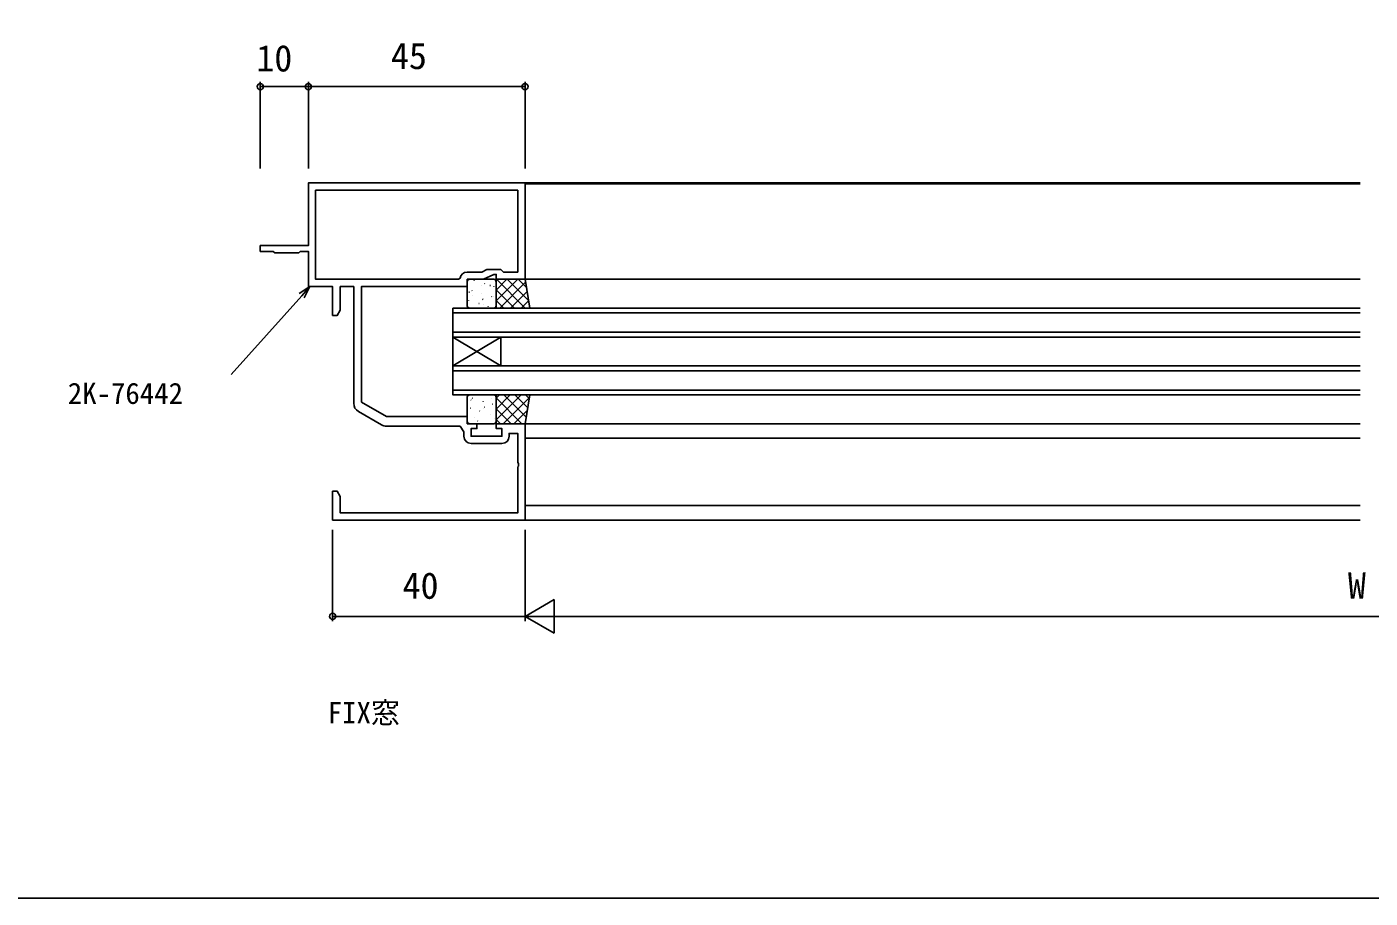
# Model space of a CAD drawing. Units: millimetres, scale not verified. Extents: x -437 to 438, y -344 to 341.
# Drawn here: x -95.2 to 183.9, y -343.7 to -162.8 of the extents above; entities that cross this region are included whole.
import ezdxf
from ezdxf.enums import TextEntityAlignment as Align

# ---------------------------------------------------------------- set-up
doc = ezdxf.new("R2010")
doc.units = ezdxf.units.MM
doc.header["$LTSCALE"] = 2
for name, color, linetype in [('0-1_USER1', 3, 'Continuous'), ('0-2_YKK_11', 7, 'Continuous'), ('0-3_YKK_12', 2, 'Continuous'), ('0-4_YKK_13', 4, 'Continuous'), ('0-6_YKK_D', 6, 'Continuous'), ('0-7_YKK_ZWAK', 7, 'Continuous')]:
    doc.layers.add(name, color=color, linetype=linetype)
doc.styles.add('ＭＳ ゴシック', font='')
doc.styles.get('ＭＳ ゴシック').set_extended_font_data('MS Gothic')

msp = doc.modelspace()

# ---------------------------------------------------------------- linework, layer by layer
at = {"layer": '0-2_YKK_11'}
for p, q in [((-26.3, -242.663), (-21.504, -245.432)), ((-2.9, -249.3), (3.5, -249.3))]:
    msp.add_line(p, q, dxfattribs=at)
for points in [[(8.3, -195.2), (-36.7, -195.2), (-36.7, -208.2), (-46.7, -208.2), (-46.7, -209.4), (-44, -209.4), (-43.7, -209.7), (-38.7, -209.7), (-38.4, -209.4), (-36.7, -209.4), (-36.7, -216.7), (-31.7, -216.7), (-31.7, -222.7), (-30.73, -222.7), (-30.1, -221.609), (-30.1, -216.7), (-27.3, -216.7), (-27.3, -240.931)], [(5, -247.8), (5, -247.2), (6.8, -247.2), (6.8, -253.242), (6.92, -253.425), (6.92, -253.975), (6.8, -254.158), (6.8, -263.7), (-30.1, -263.7), (-30.1, -260.291), (-30.73, -259.2), (-31.7, -259.2), (-31.7, -265.2), (8.3, -265.2), (8.3, -245.2), (2.3, -245.2), (2.3, -246.2), (3.5, -246.2), (3.5, -247.8), (-2.9, -247.8), (-2.9, -246.2), (-1.7, -246.2), (-1.7, -245.2), (-3.7, -245.2), (-3.7, -243.7), (-20.504, -243.7), (-25.7, -240.7), (-25.7, -216.7), (-3.7, -216.7), (-3.7, -215.2), (-0.345, -215.2), (1.8, -214.2), (2.3, -214.2), (2.3, -215.2), (8.3, -215.2), (8.3, -195.2)], [(6.8, -196.7), (-35.2, -196.7), (-35.2, -215.2), (-5.5, -215.2), (-5.204, -214.95)], [(-3.725, -213.7), (-0.677, -213.7), (0.395, -213.2), (3.3, -213.2), (3.8, -213.7), (6.8, -213.7), (6.8, -196.7)], [(-20.504, -245.7), (-5.2, -245.7), (-4.4, -246.843), (-4.4, -247.8)]]:
    msp.add_lwpolyline(points, dxfattribs=at)
for centre, radius, start, end in [((-3.725, -215.2), 1.5, 90.00001, 170.40592), ((-25.3, -240.931), 2, 179.99998, 240.00001), ((-20.504, -243.7), 2, 240, 270.00002), ((-2.9, -247.8), 1.5, 180.00001, 269.99999), ((3.5, -247.8), 1.5, 270.00001, 359.99999)]:
    msp.add_arc(centre, radius, start, end, dxfattribs=at)
at = {"layer": '0-3_YKK_12'}
for p, q in [((8, -195.2), (181.8, -195.2)), ((8.283, -195.4), (181.8, -195.4)), ((8.1, -215.2), (181.8, -215.2)), ((-6.7, -221.2), (181.8, -221.2)), ((181.8, -222.2), (-6.7, -222.2)), ((-6.7, -226.2), (181.8, -226.2)), ((-6.7, -227.2), (-6.7, -233.2)), ((-6.7, -227.2), (3.3, -233.2)), ((-6.7, -233.2), (3.3, -227.2)), ((3.3, -227.2), (3.3, -233.2)), ((-6.7, -233.2), (181.8, -233.2)), ((181.8, -234.2), (-6.7, -234.2)), ((-6.7, -238.2), (181.8, -238.2)), ((8.1, -245.2), (181.8, -245.2)), ((8.3, -248.2), (181.8, -248.2)), ((8.3, -262.2), (181.8, -262.2)), ((8, -265.2), (181.8, -265.2))]:
    msp.add_line(p, q, dxfattribs=at)
for points in [[(181.8, -227.2), (-6.7, -227.2), (-6.7, -221.2)], [(181.8, -239.2), (-6.7, -239.2), (-6.7, -233.2)]]:
    msp.add_lwpolyline(points, dxfattribs=at)
at = {"layer": '0-4_YKK_13'}
for p, q in [((-3.7, -220.7), (-3.7, -215.668)), ((-3.2, -215.2), (1.8, -215.2)), ((-2.729, -217.534), (-2.705, -217.577)), ((-2.296, -215.457), (-2.272, -215.501)), ((-0.813, -216.467), (-0.805, -216.474)), ((-0.105, -216.1), (-0.081, -216.144)), ((1.012, -216.468), (1.101, -216.515)), ((1.785, -216.691), (1.809, -216.735)), ((2.3, -215.201), (2.301, -215.2)), ((2.3, -217.446), (4.546, -215.2)), ((2.3, -219.691), (6.791, -215.2)), ((2.3, -215.7), (2.3, -220.7)), ((2.3, -217.386), (6.114, -221.2)), ((2.359, -215.2), (8.359, -221.2)), ((3.036, -221.2), (8.405, -215.831)), ((4.604, -215.2), (9.039, -219.635)), ((6.849, -215.2), (8.59, -216.941)), ((-3.463, -219.558), (-3.439, -219.602)), ((-3.364, -217.851), (-3.275, -217.897)), ((-2.535, -218.52), (-2.527, -218.526)), ((-1.271, -220.201), (-1.247, -220.245)), ((-0.839, -218.125), (-0.815, -218.169)), ((-0.512, -219.357), (-0.424, -219.404)), ((1.353, -218.768), (1.377, -218.812)), ((1.653, -218.675), (1.66, -218.682)), ((2.3, -219.631), (3.869, -221.2)), ((5.281, -221.2), (8.726, -217.756)), ((7.527, -221.2), (9.047, -219.68)), ((1.8, -221.2), (-3.2, -221.2)), ((-0.33, -220.495), (-0.322, -220.501)), ((0.619, -220.793), (0.643, -220.837)), ((-3.7, -239.7), (-3.7, -244.732)), ((1.8, -239.2), (-3.2, -239.2)), ((-2.774, -239.877), (-2.766, -239.884)), ((-2.59, -239.866), (-2.566, -239.91)), ((2.3, -239.897), (2.997, -239.2)), ((2.3, -242.142), (5.242, -239.2)), ((2.3, -244.387), (7.487, -239.2)), ((2.3, -244.7), (2.3, -239.7)), ((2.3, -239.837), (7.663, -245.2)), ((3.732, -245.2), (9.214, -239.719)), ((3.908, -239.2), (8.53, -243.822)), ((6.153, -239.2), (8.85, -241.897)), ((8.398, -239.2), (9.171, -239.973)), ((-3.022, -241.942), (-2.998, -241.986)), ((-2.975, -240.226), (-2.887, -240.273)), ((-1.132, -242.534), (-1.108, -242.578)), ((-0.398, -240.509), (-0.374, -240.553)), ((-0.308, -242.086), (-0.301, -242.092)), ((-0.124, -241.733), (-0.036, -241.78)), ((1.414, -240.033), (1.421, -240.04)), ((1.492, -241.1), (1.516, -241.144)), ((2.3, -242.082), (5.418, -245.2)), ((5.977, -245.2), (8.765, -242.413)), ((-3.2, -245.2), (1.8, -245.2)), ((-2.291, -243.905), (-2.283, -243.912)), ((-1.565, -244.61), (-1.541, -244.654)), ((1.059, -243.177), (1.083, -243.221)), ((1.897, -244.061), (1.904, -244.067)), ((2.3, -244.327), (3.173, -245.2)), ((8.222, -245.2), (8.316, -245.107))]:
    msp.add_line(p, q, dxfattribs=at)
for points in [[(9.3, -221.2), (8.3, -215.2), (2.3, -215.2), (2.3, -221.2)], [(9.3, -239.2), (8.3, -245.2), (2.3, -245.2), (2.3, -239.2)]]:
    msp.add_lwpolyline(points, close=True, dxfattribs=at)
for centre, radius, start, end in [((-3.199, -215.702), 0.502, 90.08411, 176.18053), ((1.8, -215.7), 0.5, 0, 90), ((-3.2, -220.7), 0.5, 180, 270), ((1.8, -220.7), 0.5, 270, 0), ((-3.2, -239.7), 0.5, 90, 180), ((1.8, -239.7), 0.5, 0, 90), ((-3.199, -244.698), 0.502, 183.81947, 269.91589), ((1.8, -244.7), 0.5, 270, 0)]:
    msp.add_arc(centre, radius, start, end, dxfattribs=at)
at = {"layer": '0-6_YKK_D'}
for p, q in [((-46.7, -192.2), (-46.7, -174.2)), ((-46.7, -175.2), (-36.7, -175.2)), ((-36.7, -192.2), (-36.7, -174.2)), ((-36.7, -192.2), (-36.7, -174.2)), ((-36.7, -175.2), (8.3, -175.2)), ((8.3, -192.2), (8.3, -174.2)), ((-31.7, -267.2), (-31.7, -286.2)), ((8.3, -267.2), (8.3, -286.2)), ((8.3, -267.2), (8.3, -286.2)), ((8.3, -285.2), (14.362, -281.7)), ((14.362, -288.7), (14.362, -281.7)), ((-31.7, -285.2), (8.3, -285.2)), ((8.3, -285.2), (14.362, -288.7)), ((8.3, -285.2), (20.424, -285.2)), ((15.3, -285.2), (351.3, -285.2))]:
    msp.add_line(p, q, dxfattribs=at)
for points in [[(-36.4, -216.7), (-38.098, -218.603), (-52.728, -234.995)], [(-38.608, -218.148), (-36.4, -216.7), (-37.588, -219.057)]]:
    msp.add_lwpolyline(points, dxfattribs=at)
for centre in [(-46.7, -175.2), (-36.7, -175.2), (-36.7, -175.2), (8.3, -175.2), (-31.7, -285.2)]:
    msp.add_circle(centre, 0.637, dxfattribs=at)
at = {"layer": '0-7_YKK_ZWAK'}
msp.add_lwpolyline([(-436.7, -343.7), (438.3, -343.7), (438.3, 306.3)], dxfattribs=at)

# ---------------------------------------------------------------- texts
at = {"layer": '0-1_USER1', "style": 'ＭＳ ゴシック'}
msp.add_text('FIX窓', height=4.399, dxfattribs=at).set_placement((-32.7, -308.7), align=Align.BOTTOM_LEFT)
at = {"layer": '0-6_YKK_D', "style": 'ＭＳ ゴシック'}
for s, height, p in [('10', 5.499, (-47.538, -173.7)), ('45', 5.499, (-19.569, -173.2)), ('2K-76442', 4.399, (-86.698, -242.404)), ('40', 5.499, (-17.155, -283.2)), ('W', 5.499, (179.252, -283.2))]:
    msp.add_text(s, height=height, dxfattribs=at).set_placement(p, align=Align.BOTTOM_LEFT)

doc.saveas('drawing.dxf')
